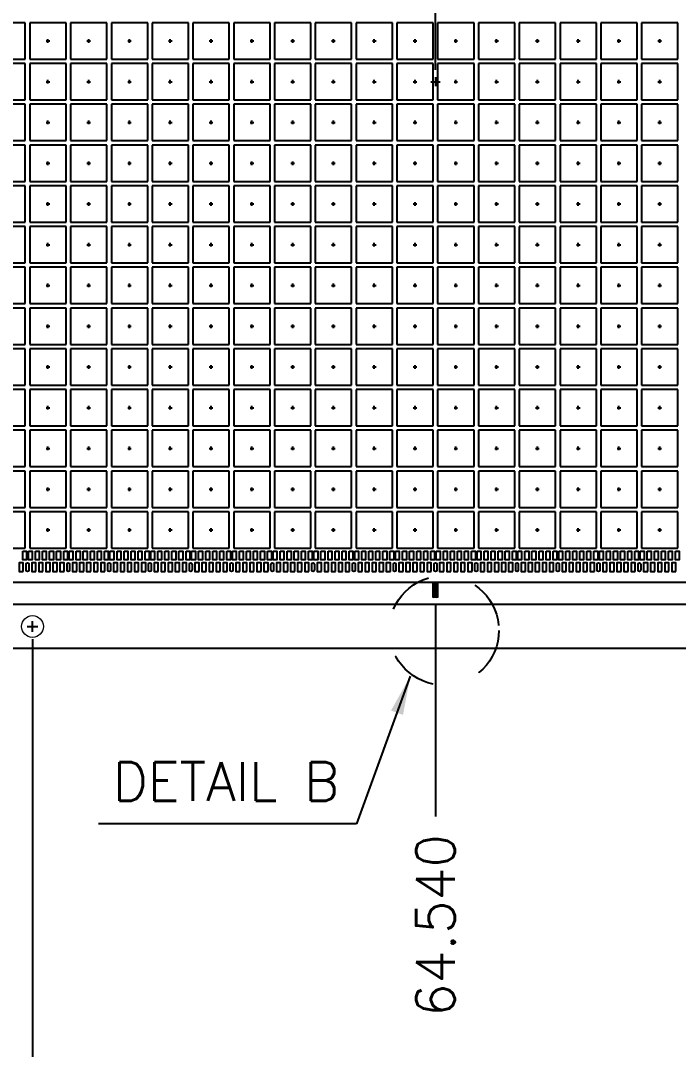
# Model space of a CAD drawing. Header units: millimetres. Extents: x 391.1 to 402, y 88.4 to 94.9.
# Drawn here: x 393.57 to 394.927, y 90.671 to 92.796 of the extents above; entities that cross this region are included whole.
import ezdxf
from ezdxf.enums import TextEntityAlignment as Align

# ---------------------------------------------------------------- set-up
doc = ezdxf.new("R2010")
doc.units = ezdxf.units.MM
doc.header["$LTSCALE"] = 0.5
doc.header["$PDMODE"] = 98
for name, pattern in [('CENTER', [50.8, 31.75, -6.35, 6.35, -6.35]), ('HIDDEN', [0.375, 0.25, -0.125]), ('PHANTOM2', [31.75, 15.875, -3.175, 3.175, -3.175, 3.175, -3.175])]:
    doc.linetypes.add(name, pattern=pattern)
for name, color, linetype in [('1D', 4, 'Continuous'), ('CEN', 2, 'CENTER'), ('DIM', 3, 'Continuous'), ('MOLD', 6, 'Continuous'), ('PKG', 1, 'PHANTOM2')]:
    doc.layers.add(name, color=color, linetype=linetype)
doc.styles.add('SIMPLEX', font='simplex.shx', dxfattribs={"bigfont": 'AllInOneBig.shx'})
doc.dimstyles.new('SHEET1', dxfattribs={"dimtxt": 0.08, "dimasz": 0.08, "dimexe": 0.015, "dimexo": 0.015, "dimgap": 0.027, "dimtad": 1, "dimdec": 3, "dimlfac": 33.333333, "dimrnd": 0.0005, "dimzin": 1, "dimtxsty": 'SIMPLEX', "dimcen": 0.1905, "dimclrd": 256, "dimclre": 256, "dimclrt": 256, "dimazin": 3, "dimtp": 0.03, "dimtm": 0.05, "dimtfac": 0.8, "dimtdec": 3, "dimtmove": 0, "dimatfit": 3, "dimfxl": 0.05, "dimtzin": 4, "dimlwd": -1, "dimlwe": -1})

# ---------------------------------------------------------------- blocks, each defined once
blk = doc.blocks.new('*D122')
at = {"layer": 'Defpoints', "color": 0, "ltscale": 0.1, "transparency": 16777216}
for p in [(394.4261, 94.4184), (394.4261, 92.6789), (396.3623, 92.6694)]:
    blk.add_point(p, dxfattribs=at)
at = {"layer": 'DIM', "ltscale": 0.1, "transparency": 16777216}
blk.add_line((394.4261, 92.6939), (394.4261, 94.4184), dxfattribs=at)
at = {"layer": 'DIM', "ltscale": 0.1, "transparency": 16777216, "insert": (394.4261, 94.6435), "char_height": 0.08, "attachment_point": 5, "rotation": 90, "style": 'SIMPLEX'}
blk.add_mtext('\\A1;64.540', dxfattribs=at)
blk = doc.blocks.new('*D137')
at = {"layer": 'Defpoints', "color": 0, "ltscale": 0.1, "transparency": 16777216}
for p in [(396.3623, 92.6694), (392.7023, 91.5331), (392.7023, 91.1521)]:
    blk.add_point(p, dxfattribs=at)
at = {"layer": 'DIM', "ltscale": 0.1, "transparency": 16777216}
blk.add_line((392.7023, 91.5181), (392.7023, 91.1521), dxfattribs=at)
at = {"layer": 'DIM', "ltscale": 0.1, "transparency": 16777216, "insert": (392.7023, 90.8965), "char_height": 0.08, "attachment_point": 5, "rotation": 90, "style": 'SIMPLEX'}
blk.add_mtext('\\A1;122.000', dxfattribs=at)
blk = doc.blocks.new('*D138')
at = {"layer": 'Defpoints', "color": 0, "ltscale": 0.1, "transparency": 16777216}
for p in [(396.3623, 92.6694), (392.6589, 91.6044), (392.6019, 91.1521)]:
    blk.add_point(p, dxfattribs=at)
at = {"layer": 'DIM', "ltscale": 0.1, "transparency": 16777216}
for p, q in [((392.6589, 91.5894), (392.6589, 91.4444)), ((392.6589, 91.4444), (392.6019, 91.3121)), ((392.6019, 91.3121), (392.6019, 91.1521))]:
    blk.add_line(p, q, dxfattribs=at)
at = {"layer": 'DIM', "ltscale": 0.1, "transparency": 16777216, "insert": (392.6019, 90.8965), "char_height": 0.08, "attachment_point": 5, "rotation": 90, "style": 'SIMPLEX'}
blk.add_mtext('\\A1;123.445', dxfattribs=at)
blk = doc.blocks.new('*D161')
at = {"layer": 'Defpoints', "color": 0, "ltscale": 0.1, "transparency": 16777216}
for p in [(396.3623, 92.6693), (394.4261, 91.6044), (394.4261, 91.152)]:
    blk.add_point(p, dxfattribs=at)
at = {"layer": 'DIM', "ltscale": 0.1, "transparency": 16777216}
blk.add_line((394.4261, 91.5894), (394.4261, 91.152), dxfattribs=at)
at = {"layer": 'DIM', "ltscale": 0.1, "transparency": 16777216, "insert": (394.4261, 90.9269), "char_height": 0.08, "attachment_point": 5, "rotation": 90, "style": 'SIMPLEX'}
blk.add_mtext('\\A1;64.540', dxfattribs=at)
blk = doc.blocks.new('*D139')
at = {"layer": 'Defpoints', "color": 0, "ltscale": 0.1, "transparency": 16777216}
for p in [(393.5948, 91.5331), (399.1298, 91.5331), (399.1298, 90.4342)]:
    blk.add_point(p, dxfattribs=at)
at = {"layer": 'DIM', "ltscale": 0.1, "transparency": 16777216}
for p, q in [((393.5948, 91.5181), (393.5948, 90.4192)), ((399.1298, 91.5181), (399.1298, 90.4192)), ((393.6748, 90.4342), (395.4453, 90.4342)), ((399.0498, 90.4342), (397.2793, 90.4342))]:
    blk.add_line(p, q, dxfattribs=at)
for points in [[(393.6748, 90.4475), (393.6748, 90.4208), (393.5948, 90.4342)], [(399.0498, 90.4475), (399.0498, 90.4208), (399.1298, 90.4342)]]:
    blk.add_solid(points, dxfattribs=at)
at = {"layer": 'DIM', "ltscale": 0.1, "transparency": 16777216, "insert": (396.3623, 90.4342), "char_height": 0.08, "attachment_point": 5, "style": 'SIMPLEX'}
blk.add_mtext('\\A1;(61.500{\\H0.05;%%p0.025}X3=)184.500\\H0.05;%%p0.050', dxfattribs=at)
blk = doc.blocks.new('*U101')
at = {"layer": 'CEN', "ltscale": 0.005}
for p, q in [((-0.00375, 0), (0.00375, 0)), ((0, -0.00375), (0, 0.00375))]:
    blk.add_line(p, q, dxfattribs=at)
at = {"layer": 'PKG', "ltscale": 0.05}
blk.add_lwpolyline([(-0.0375, -0.0375), (0.0375, -0.0375), (0.0375, 0.0375), (-0.0375, 0.0375)], close=True, dxfattribs=at)
blk = doc.blocks.new('*U102')
at = {"color": 0, "linetype": 'ByBlock', "lineweight": -2, "transparency": 16777216}
for p in [(0.8415, 1.0098), (0.92565, 1.0098), (1.0098, 1.0098), (1.09395, 1.0098), (1.1781, 1.0098), (1.26225, 1.0098), (1.3464, 1.0098), (1.43055, 1.0098), (1.5147, 1.0098), (1.59885, 1.0098), (1.683, 1.0098), (1.76715, 1.0098), (1.8513, 1.0098), (1.93545, 1.0098), (2.0196, 1.0098), (2.10375, 1.0098), (2.1879, 1.0098), (0.8415, 0.92565), (0.92565, 0.92565), (1.0098, 0.92565), (1.09395, 0.92565), (1.1781, 0.92565), (1.26225, 0.92565), (1.3464, 0.92565), (1.43055, 0.92565), (1.5147, 0.92565), (1.59885, 0.92565), (1.683, 0.92565), (1.76715, 0.92565), (1.8513, 0.92565), (1.93545, 0.92565), (2.0196, 0.92565), (2.10375, 0.92565), (2.1879, 0.92565), (0.8415, 0.8415), (0.92565, 0.8415), (1.0098, 0.8415), (1.09395, 0.8415), (1.1781, 0.8415), (1.26225, 0.8415), (1.3464, 0.8415), (1.43055, 0.8415), (1.5147, 0.8415), (1.59885, 0.8415), (1.683, 0.8415), (1.76715, 0.8415), (1.8513, 0.8415), (1.93545, 0.8415), (2.0196, 0.8415), (2.10375, 0.8415), (2.1879, 0.8415), (0.8415, 0.75735), (0.92565, 0.75735), (1.0098, 0.75735), (1.09395, 0.75735), (1.1781, 0.75735), (1.26225, 0.75735), (1.3464, 0.75735), (1.43055, 0.75735), (1.5147, 0.75735), (1.59885, 0.75735), (1.683, 0.75735), (1.76715, 0.75735), (1.8513, 0.75735), (1.93545, 0.75735), (2.0196, 0.75735), (2.10375, 0.75735), (2.1879, 0.75735), (0.8415, 0.6732), (0.92565, 0.6732), (1.0098, 0.6732), (1.09395, 0.6732), (1.1781, 0.6732), (1.26225, 0.6732), (1.3464, 0.6732), (1.43055, 0.6732), (1.5147, 0.6732), (1.59885, 0.6732), (1.683, 0.6732), (1.76715, 0.6732), (1.8513, 0.6732), (1.93545, 0.6732), (2.0196, 0.6732), (2.10375, 0.6732), (2.1879, 0.6732), (0.8415, 0.58905), (0.92565, 0.58905), (1.0098, 0.58905), (1.09395, 0.58905), (1.1781, 0.58905), (1.26225, 0.58905), (1.3464, 0.58905), (1.43055, 0.58905), (1.5147, 0.58905), (1.59885, 0.58905), (1.683, 0.58905), (1.76715, 0.58905), (1.8513, 0.58905), (1.93545, 0.58905), (2.0196, 0.58905), (2.10375, 0.58905), (2.1879, 0.58905), (0.8415, 0.5049), (0.92565, 0.5049), (1.0098, 0.5049), (1.09395, 0.5049), (1.1781, 0.5049), (1.26225, 0.5049), (1.3464, 0.5049), (1.43055, 0.5049), (1.5147, 0.5049), (1.59885, 0.5049), (1.683, 0.5049), (1.76715, 0.5049), (1.8513, 0.5049), (1.93545, 0.5049), (2.0196, 0.5049), (2.10375, 0.5049), (2.1879, 0.5049), (0.8415, 0.42075), (0.92565, 0.42075), (1.0098, 0.42075), (1.09395, 0.42075), (1.1781, 0.42075), (1.26225, 0.42075), (1.3464, 0.42075), (1.43055, 0.42075), (1.5147, 0.42075), (1.59885, 0.42075), (1.683, 0.42075), (1.76715, 0.42075), (1.8513, 0.42075), (1.93545, 0.42075), (2.0196, 0.42075), (2.10375, 0.42075), (2.1879, 0.42075), (0.8415, 0.3366), (0.92565, 0.3366), (1.0098, 0.3366), (1.09395, 0.3366), (1.1781, 0.3366), (1.26225, 0.3366), (1.3464, 0.3366), (1.43055, 0.3366), (1.5147, 0.3366), (1.59885, 0.3366), (1.683, 0.3366), (1.76715, 0.3366), (1.8513, 0.3366), (1.93545, 0.3366), (2.0196, 0.3366), (2.10375, 0.3366), (2.1879, 0.3366), (0.8415, 0.25245), (0.92565, 0.25245), (1.0098, 0.25245), (1.09395, 0.25245), (1.1781, 0.25245), (1.26225, 0.25245), (1.3464, 0.25245), (1.43055, 0.25245), (1.5147, 0.25245), (1.59885, 0.25245), (1.683, 0.25245), (1.76715, 0.25245), (1.8513, 0.25245), (1.93545, 0.25245), (2.0196, 0.25245), (2.10375, 0.25245), (2.1879, 0.25245), (0.8415, 0.1683), (0.92565, 0.1683), (1.0098, 0.1683), (1.09395, 0.1683), (1.1781, 0.1683), (1.26225, 0.1683), (1.3464, 0.1683), (1.43055, 0.1683), (1.5147, 0.1683), (1.59885, 0.1683), (1.683, 0.1683), (1.76715, 0.1683), (1.8513, 0.1683), (1.93545, 0.1683), (2.0196, 0.1683), (2.10375, 0.1683), (2.1879, 0.1683), (0.8415, 0.08415), (0.92565, 0.08415), (1.0098, 0.08415), (1.09395, 0.08415), (1.1781, 0.08415), (1.26225, 0.08415), (1.3464, 0.08415), (1.43055, 0.08415), (1.5147, 0.08415), (1.59885, 0.08415), (1.683, 0.08415), (1.76715, 0.08415), (1.8513, 0.08415), (1.93545, 0.08415), (2.0196, 0.08415), (2.10375, 0.08415), (2.1879, 0.08415), (0.8415, 0), (0.92565, 0), (1.0098, 0), (1.09395, 0), (1.1781, 0), (1.26225, 0), (1.3464, 0), (1.43055, 0), (1.5147, 0), (1.59885, 0), (1.683, 0), (1.76715, 0), (1.8513, 0), (1.93545, 0), (2.0196, 0), (2.10375, 0), (2.1879, 0)]:
    blk.add_blockref('*U101', p, dxfattribs=at)

msp = doc.modelspace()

# ---------------------------------------------------------------- hatches: boundary and pattern name
at = {"ltscale": 0.1}
h = msp.add_hatch(dxfattribs=at)
h.set_pattern_fill('ANSI31', color=256, scale=0.001, style=0)
h.set_pattern_definition([(45, (398.042251, 92.6693945), (-0.002245064, 0.002245064), [])])
h.paths.add_polyline_path([(394.431301, 91.620145), (394.420801, 91.620145), (394.420801, 91.61878, 0.00912032), (394.431301, 91.612999)])
h.paths.add_polyline_path([(394.431301, 91.634395), (394.420801, 91.634395), (394.420801, 91.627377), (394.431301, 91.627377)])
h.paths.add_polyline_path([(394.431301, 91.627377), (394.420801, 91.627377), (394.420801, 91.620145), (394.431301, 91.620145)])
h.paths.add_polyline_path([(394.420801, 91.61878), (394.420801, 91.604395), (394.431301, 91.604395), (394.431301, 91.612999, -0.00912032)])

# ---------------------------------------------------------------- linework, layer by layer
at = {"color": 3, "ltscale": 0.1}
for p, q in [((394.426051, 92.678855), (394.426051, 92.659934)), ((394.41659, 92.669395), (394.435512, 92.669395))]:
    msp.add_line(p, q, dxfattribs=at)
at = {"color": 1, "ltscale": 0.1}
for p, q in [((393.583501, 91.544395), (393.606001, 91.544395)), ((393.594751, 91.533145), (393.594751, 91.555645))]:
    msp.add_line(p, q, dxfattribs=at)
at = {"ltscale": 0.3}
msp.add_line((392.525251, 91.499395), (400.199251, 91.499395), dxfattribs=at)
at = {"color": 2, "linetype": 'HIDDEN', "lineweight": 0}
msp.add_lwpolyline([(392.507251, 93.749395), (400.217251, 93.749395), (400.217251, 91.589395), (392.507251, 91.589395)], close=True, dxfattribs=at)
at = {"ltscale": 0.1}
for points in [[(393.574951, 91.69987), (393.582751, 91.69987), (393.582751, 91.68187), (393.574951, 91.68187)], [(393.586351, 91.69987), (393.594151, 91.69987), (393.594151, 91.68187), (393.586351, 91.68187)], [(393.600901, 91.69987), (393.608701, 91.69987), (393.608701, 91.68187), (393.600901, 91.68187)], [(393.615451, 91.69987), (393.623251, 91.69987), (393.623251, 91.68187), (393.615451, 91.68187)], [(393.630001, 91.69987), (393.637801, 91.69987), (393.637801, 91.68187), (393.630001, 91.68187)], [(393.644551, 91.69987), (393.652351, 91.69987), (393.652351, 91.68187), (393.644551, 91.68187)], [(393.659101, 91.69987), (393.666901, 91.69987), (393.666901, 91.68187), (393.659101, 91.68187)], [(393.670501, 91.69987), (393.678301, 91.69987), (393.678301, 91.68187), (393.670501, 91.68187)], [(393.685051, 91.69987), (393.692851, 91.69987), (393.692851, 91.68187), (393.685051, 91.68187)], [(393.699601, 91.69987), (393.707401, 91.69987), (393.707401, 91.68187), (393.699601, 91.68187)], [(393.714151, 91.69987), (393.721951, 91.69987), (393.721951, 91.68187), (393.714151, 91.68187)], [(393.728701, 91.69987), (393.736501, 91.69987), (393.736501, 91.68187), (393.728701, 91.68187)], [(393.743251, 91.69987), (393.751051, 91.69987), (393.751051, 91.68187), (393.743251, 91.68187)], [(393.754651, 91.69987), (393.762451, 91.69987), (393.762451, 91.68187), (393.754651, 91.68187)], [(393.769201, 91.69987), (393.777001, 91.69987), (393.777001, 91.68187), (393.769201, 91.68187)], [(393.783751, 91.69987), (393.791551, 91.69987), (393.791551, 91.68187), (393.783751, 91.68187)], [(393.798301, 91.69987), (393.806101, 91.69987), (393.806101, 91.68187), (393.798301, 91.68187)], [(393.812851, 91.69987), (393.820651, 91.69987), (393.820651, 91.68187), (393.812851, 91.68187)], [(393.827401, 91.69987), (393.835201, 91.69987), (393.835201, 91.68187), (393.827401, 91.68187)], [(393.838801, 91.69987), (393.846601, 91.69987), (393.846601, 91.68187), (393.838801, 91.68187)], [(393.853351, 91.69987), (393.861151, 91.69987), (393.861151, 91.68187), (393.853351, 91.68187)], [(393.867901, 91.69987), (393.875701, 91.69987), (393.875701, 91.68187), (393.867901, 91.68187)], [(393.882451, 91.69987), (393.890251, 91.69987), (393.890251, 91.68187), (393.882451, 91.68187)], [(393.897001, 91.69987), (393.904801, 91.69987), (393.904801, 91.68187), (393.897001, 91.68187)], [(393.911551, 91.69987), (393.919351, 91.69987), (393.919351, 91.68187), (393.911551, 91.68187)], [(393.922951, 91.69987), (393.930751, 91.69987), (393.930751, 91.68187), (393.922951, 91.68187)], [(393.937501, 91.69987), (393.945301, 91.69987), (393.945301, 91.68187), (393.937501, 91.68187)], [(393.952051, 91.69987), (393.959851, 91.69987), (393.959851, 91.68187), (393.952051, 91.68187)], [(393.966601, 91.69987), (393.974401, 91.69987), (393.974401, 91.68187), (393.966601, 91.68187)], [(393.981151, 91.69987), (393.988951, 91.69987), (393.988951, 91.68187), (393.981151, 91.68187)], [(393.995701, 91.69987), (394.003501, 91.69987), (394.003501, 91.68187), (393.995701, 91.68187)], [(394.007101, 91.69987), (394.014901, 91.69987), (394.014901, 91.68187), (394.007101, 91.68187)], [(394.021651, 91.69987), (394.029451, 91.69987), (394.029451, 91.68187), (394.021651, 91.68187)], [(394.036201, 91.69987), (394.044001, 91.69987), (394.044001, 91.68187), (394.036201, 91.68187)], [(394.050751, 91.69987), (394.058551, 91.69987), (394.058551, 91.68187), (394.050751, 91.68187)], [(394.065301, 91.69987), (394.073101, 91.69987), (394.073101, 91.68187), (394.065301, 91.68187)], [(394.079851, 91.69987), (394.087651, 91.69987), (394.087651, 91.68187), (394.079851, 91.68187)], [(394.091251, 91.69987), (394.099051, 91.69987), (394.099051, 91.68187), (394.091251, 91.68187)], [(394.105801, 91.69987), (394.113601, 91.69987), (394.113601, 91.68187), (394.105801, 91.68187)], [(394.120351, 91.69987), (394.128151, 91.69987), (394.128151, 91.68187), (394.120351, 91.68187)], [(394.134901, 91.69987), (394.142701, 91.69987), (394.142701, 91.68187), (394.134901, 91.68187)], [(394.149451, 91.69987), (394.157251, 91.69987), (394.157251, 91.68187), (394.149451, 91.68187)], [(394.164001, 91.69987), (394.171801, 91.69987), (394.171801, 91.68187), (394.164001, 91.68187)], [(394.175401, 91.69987), (394.183201, 91.69987), (394.183201, 91.68187), (394.175401, 91.68187)], [(394.189951, 91.69987), (394.197751, 91.69987), (394.197751, 91.68187), (394.189951, 91.68187)], [(394.204501, 91.69987), (394.212301, 91.69987), (394.212301, 91.68187), (394.204501, 91.68187)], [(394.219051, 91.69987), (394.226851, 91.69987), (394.226851, 91.68187), (394.219051, 91.68187)], [(394.233601, 91.69987), (394.241401, 91.69987), (394.241401, 91.68187), (394.233601, 91.68187)], [(394.248151, 91.69987), (394.255951, 91.69987), (394.255951, 91.68187), (394.248151, 91.68187)], [(394.259551, 91.69987), (394.267351, 91.69987), (394.267351, 91.68187), (394.259551, 91.68187)], [(394.274101, 91.69987), (394.281901, 91.69987), (394.281901, 91.68187), (394.274101, 91.68187)], [(394.288651, 91.69987), (394.296451, 91.69987), (394.296451, 91.68187), (394.288651, 91.68187)], [(394.303201, 91.69987), (394.311001, 91.69987), (394.311001, 91.68187), (394.303201, 91.68187)], [(394.317751, 91.69987), (394.325551, 91.69987), (394.325551, 91.68187), (394.317751, 91.68187)], [(394.332301, 91.69987), (394.340101, 91.69987), (394.340101, 91.68187), (394.332301, 91.68187)], [(394.343701, 91.69987), (394.351501, 91.69987), (394.351501, 91.68187), (394.343701, 91.68187)], [(394.358251, 91.69987), (394.366051, 91.69987), (394.366051, 91.68187), (394.358251, 91.68187)], [(394.372801, 91.69987), (394.380601, 91.69987), (394.380601, 91.68187), (394.372801, 91.68187)], [(394.387351, 91.69987), (394.395151, 91.69987), (394.395151, 91.68187), (394.387351, 91.68187)], [(394.401901, 91.69987), (394.409701, 91.69987), (394.409701, 91.68187), (394.401901, 91.68187)], [(394.416451, 91.69987), (394.424251, 91.69987), (394.424251, 91.68187), (394.416451, 91.68187)], [(394.427851, 91.69987), (394.435651, 91.69987), (394.435651, 91.68187), (394.427851, 91.68187)], [(394.442401, 91.69987), (394.450201, 91.69987), (394.450201, 91.68187), (394.442401, 91.68187)], [(394.456951, 91.69987), (394.464751, 91.69987), (394.464751, 91.68187), (394.456951, 91.68187)], [(394.471501, 91.69987), (394.479301, 91.69987), (394.479301, 91.68187), (394.471501, 91.68187)], [(394.486051, 91.69987), (394.493851, 91.69987), (394.493851, 91.68187), (394.486051, 91.68187)], [(394.500601, 91.69987), (394.508401, 91.69987), (394.508401, 91.68187), (394.500601, 91.68187)], [(394.512001, 91.69987), (394.519801, 91.69987), (394.519801, 91.68187), (394.512001, 91.68187)], [(394.526551, 91.69987), (394.534351, 91.69987), (394.534351, 91.68187), (394.526551, 91.68187)], [(394.541101, 91.69987), (394.548901, 91.69987), (394.548901, 91.68187), (394.541101, 91.68187)], [(394.555651, 91.69987), (394.563451, 91.69987), (394.563451, 91.68187), (394.555651, 91.68187)], [(394.570201, 91.69987), (394.578001, 91.69987), (394.578001, 91.68187), (394.570201, 91.68187)], [(394.584751, 91.69987), (394.592551, 91.69987), (394.592551, 91.68187), (394.584751, 91.68187)], [(394.596151, 91.69987), (394.603951, 91.69987), (394.603951, 91.68187), (394.596151, 91.68187)], [(394.610701, 91.69987), (394.618501, 91.69987), (394.618501, 91.68187), (394.610701, 91.68187)], [(394.625251, 91.69987), (394.633051, 91.69987), (394.633051, 91.68187), (394.625251, 91.68187)], [(394.639801, 91.69987), (394.647601, 91.69987), (394.647601, 91.68187), (394.639801, 91.68187)], [(394.654351, 91.69987), (394.662151, 91.69987), (394.662151, 91.68187), (394.654351, 91.68187)], [(394.668901, 91.69987), (394.676701, 91.69987), (394.676701, 91.68187), (394.668901, 91.68187)], [(394.680301, 91.69987), (394.688101, 91.69987), (394.688101, 91.68187), (394.680301, 91.68187)], [(394.694851, 91.69987), (394.702651, 91.69987), (394.702651, 91.68187), (394.694851, 91.68187)], [(394.709401, 91.69987), (394.717201, 91.69987), (394.717201, 91.68187), (394.709401, 91.68187)], [(394.723951, 91.69987), (394.731751, 91.69987), (394.731751, 91.68187), (394.723951, 91.68187)], [(394.738501, 91.69987), (394.746301, 91.69987), (394.746301, 91.68187), (394.738501, 91.68187)], [(394.753051, 91.69987), (394.760851, 91.69987), (394.760851, 91.68187), (394.753051, 91.68187)], [(394.764451, 91.69987), (394.772251, 91.69987), (394.772251, 91.68187), (394.764451, 91.68187)], [(394.779001, 91.69987), (394.786801, 91.69987), (394.786801, 91.68187), (394.779001, 91.68187)], [(394.793551, 91.69987), (394.801351, 91.69987), (394.801351, 91.68187), (394.793551, 91.68187)], [(394.808101, 91.69987), (394.815901, 91.69987), (394.815901, 91.68187), (394.808101, 91.68187)], [(394.822651, 91.69987), (394.830451, 91.69987), (394.830451, 91.68187), (394.822651, 91.68187)], [(394.837201, 91.69987), (394.845001, 91.69987), (394.845001, 91.68187), (394.837201, 91.68187)], [(394.848601, 91.69987), (394.856401, 91.69987), (394.856401, 91.68187), (394.848601, 91.68187)], [(394.863151, 91.69987), (394.870951, 91.69987), (394.870951, 91.68187), (394.863151, 91.68187)], [(394.877701, 91.69987), (394.885501, 91.69987), (394.885501, 91.68187), (394.877701, 91.68187)], [(394.892251, 91.69987), (394.900051, 91.69987), (394.900051, 91.68187), (394.892251, 91.68187)], [(394.906801, 91.69987), (394.914601, 91.69987), (394.914601, 91.68187), (394.906801, 91.68187)], [(394.921351, 91.69987), (394.929151, 91.69987), (394.929151, 91.68187), (394.921351, 91.68187)], [(393.575851, 91.65787), (393.575851, 91.67587), (393.567301, 91.67587), (393.567301, 91.65787)], [(393.601801, 91.65787), (393.601801, 91.67587), (393.593251, 91.67587), (393.593251, 91.65787)], [(393.616351, 91.65787), (393.616351, 91.67587), (393.607801, 91.67587), (393.607801, 91.65787)], [(393.630901, 91.65787), (393.630901, 91.67587), (393.622351, 91.67587), (393.622351, 91.65787)], [(393.645451, 91.65787), (393.645451, 91.67587), (393.636901, 91.67587), (393.636901, 91.65787)], [(393.660001, 91.65787), (393.660001, 91.67587), (393.651451, 91.67587), (393.651451, 91.65787)], [(393.685951, 91.65787), (393.685951, 91.67587), (393.677401, 91.67587), (393.677401, 91.65787)], [(393.700501, 91.65787), (393.700501, 91.67587), (393.691951, 91.67587), (393.691951, 91.65787)], [(393.715051, 91.65787), (393.715051, 91.67587), (393.706501, 91.67587), (393.706501, 91.65787)], [(393.729601, 91.65787), (393.729601, 91.67587), (393.721051, 91.67587), (393.721051, 91.65787)], [(393.744151, 91.65787), (393.744151, 91.67587), (393.735601, 91.67587), (393.735601, 91.65787)], [(393.770101, 91.65787), (393.770101, 91.67587), (393.761551, 91.67587), (393.761551, 91.65787)], [(393.784651, 91.65787), (393.784651, 91.67587), (393.776101, 91.67587), (393.776101, 91.65787)], [(393.799201, 91.65787), (393.799201, 91.67587), (393.790651, 91.67587), (393.790651, 91.65787)], [(393.813751, 91.65787), (393.813751, 91.67587), (393.805201, 91.67587), (393.805201, 91.65787)], [(393.828301, 91.65787), (393.828301, 91.67587), (393.819751, 91.67587), (393.819751, 91.65787)], [(393.854251, 91.65787), (393.854251, 91.67587), (393.845701, 91.67587), (393.845701, 91.65787)], [(393.868801, 91.65787), (393.868801, 91.67587), (393.860251, 91.67587), (393.860251, 91.65787)], [(393.883351, 91.65787), (393.883351, 91.67587), (393.874801, 91.67587), (393.874801, 91.65787)], [(393.897901, 91.65787), (393.897901, 91.67587), (393.889351, 91.67587), (393.889351, 91.65787)], [(393.912451, 91.65787), (393.912451, 91.67587), (393.903901, 91.67587), (393.903901, 91.65787)], [(393.938401, 91.65787), (393.938401, 91.67587), (393.929851, 91.67587), (393.929851, 91.65787)], [(393.952951, 91.65787), (393.952951, 91.67587), (393.944401, 91.67587), (393.944401, 91.65787)], [(393.967501, 91.65787), (393.967501, 91.67587), (393.958951, 91.67587), (393.958951, 91.65787)], [(393.982051, 91.65787), (393.982051, 91.67587), (393.973501, 91.67587), (393.973501, 91.65787)], [(393.996601, 91.65787), (393.996601, 91.67587), (393.988051, 91.67587), (393.988051, 91.65787)], [(394.022551, 91.65787), (394.022551, 91.67587), (394.014001, 91.67587), (394.014001, 91.65787)], [(394.037101, 91.65787), (394.037101, 91.67587), (394.028551, 91.67587), (394.028551, 91.65787)], [(394.051651, 91.65787), (394.051651, 91.67587), (394.043101, 91.67587), (394.043101, 91.65787)], [(394.066201, 91.65787), (394.066201, 91.67587), (394.057651, 91.67587), (394.057651, 91.65787)], [(394.080751, 91.65787), (394.080751, 91.67587), (394.072201, 91.67587), (394.072201, 91.65787)], [(394.106701, 91.65787), (394.106701, 91.67587), (394.098151, 91.67587), (394.098151, 91.65787)], [(394.121251, 91.65787), (394.121251, 91.67587), (394.112701, 91.67587), (394.112701, 91.65787)], [(394.135801, 91.65787), (394.135801, 91.67587), (394.127251, 91.67587), (394.127251, 91.65787)], [(394.150351, 91.65787), (394.150351, 91.67587), (394.141801, 91.67587), (394.141801, 91.65787)], [(394.164901, 91.65787), (394.164901, 91.67587), (394.156351, 91.67587), (394.156351, 91.65787)], [(394.190851, 91.65787), (394.190851, 91.67587), (394.182301, 91.67587), (394.182301, 91.65787)], [(394.205401, 91.65787), (394.205401, 91.67587), (394.196851, 91.67587), (394.196851, 91.65787)], [(394.219951, 91.65787), (394.219951, 91.67587), (394.211401, 91.67587), (394.211401, 91.65787)], [(394.234501, 91.65787), (394.234501, 91.67587), (394.225951, 91.67587), (394.225951, 91.65787)], [(394.249051, 91.65787), (394.249051, 91.67587), (394.240501, 91.67587), (394.240501, 91.65787)], [(394.275001, 91.65787), (394.275001, 91.67587), (394.266451, 91.67587), (394.266451, 91.65787)], [(394.289551, 91.65787), (394.289551, 91.67587), (394.281001, 91.67587), (394.281001, 91.65787)], [(394.304101, 91.65787), (394.304101, 91.67587), (394.295551, 91.67587), (394.295551, 91.65787)], [(394.318651, 91.65787), (394.318651, 91.67587), (394.310101, 91.67587), (394.310101, 91.65787)], [(394.333201, 91.65787), (394.333201, 91.67587), (394.324651, 91.67587), (394.324651, 91.65787)], [(394.359151, 91.65787), (394.359151, 91.67587), (394.350601, 91.67587), (394.350601, 91.65787)], [(394.373701, 91.65787), (394.373701, 91.67587), (394.365151, 91.67587), (394.365151, 91.65787)], [(394.388251, 91.65787), (394.388251, 91.67587), (394.379701, 91.67587), (394.379701, 91.65787)], [(394.402801, 91.65787), (394.402801, 91.67587), (394.394251, 91.67587), (394.394251, 91.65787)], [(394.417351, 91.65787), (394.417351, 91.67587), (394.408801, 91.67587), (394.408801, 91.65787)], [(394.443301, 91.65787), (394.443301, 91.67587), (394.434751, 91.67587), (394.434751, 91.65787)], [(394.457851, 91.65787), (394.457851, 91.67587), (394.449301, 91.67587), (394.449301, 91.65787)], [(394.472401, 91.65787), (394.472401, 91.67587), (394.463851, 91.67587), (394.463851, 91.65787)], [(394.486951, 91.65787), (394.486951, 91.67587), (394.478401, 91.67587), (394.478401, 91.65787)], [(394.501501, 91.65787), (394.501501, 91.67587), (394.492951, 91.67587), (394.492951, 91.65787)], [(394.527451, 91.65787), (394.527451, 91.67587), (394.518901, 91.67587), (394.518901, 91.65787)], [(394.542001, 91.65787), (394.542001, 91.67587), (394.533451, 91.67587), (394.533451, 91.65787)], [(394.556551, 91.65787), (394.556551, 91.67587), (394.548001, 91.67587), (394.548001, 91.65787)], [(394.571101, 91.65787), (394.571101, 91.67587), (394.562551, 91.67587), (394.562551, 91.65787)], [(394.585651, 91.65787), (394.585651, 91.67587), (394.577101, 91.67587), (394.577101, 91.65787)], [(394.611601, 91.65787), (394.611601, 91.67587), (394.603051, 91.67587), (394.603051, 91.65787)], [(394.626151, 91.65787), (394.626151, 91.67587), (394.617601, 91.67587), (394.617601, 91.65787)], [(394.640701, 91.65787), (394.640701, 91.67587), (394.632151, 91.67587), (394.632151, 91.65787)], [(394.655251, 91.65787), (394.655251, 91.67587), (394.646701, 91.67587), (394.646701, 91.65787)], [(394.669801, 91.65787), (394.669801, 91.67587), (394.661251, 91.67587), (394.661251, 91.65787)], [(394.695751, 91.65787), (394.695751, 91.67587), (394.687201, 91.67587), (394.687201, 91.65787)], [(394.710301, 91.65787), (394.710301, 91.67587), (394.701751, 91.67587), (394.701751, 91.65787)], [(394.724851, 91.65787), (394.724851, 91.67587), (394.716301, 91.67587), (394.716301, 91.65787)], [(394.739401, 91.65787), (394.739401, 91.67587), (394.730851, 91.67587), (394.730851, 91.65787)], [(394.753951, 91.65787), (394.753951, 91.67587), (394.745401, 91.67587), (394.745401, 91.65787)], [(394.779901, 91.65787), (394.779901, 91.67587), (394.771351, 91.67587), (394.771351, 91.65787)], [(394.794451, 91.65787), (394.794451, 91.67587), (394.785901, 91.67587), (394.785901, 91.65787)], [(394.809001, 91.65787), (394.809001, 91.67587), (394.800451, 91.67587), (394.800451, 91.65787)], [(394.823551, 91.65787), (394.823551, 91.67587), (394.815001, 91.67587), (394.815001, 91.65787)], [(394.838101, 91.65787), (394.838101, 91.67587), (394.829551, 91.67587), (394.829551, 91.65787)], [(394.864051, 91.65787), (394.864051, 91.67587), (394.855501, 91.67587), (394.855501, 91.65787)], [(394.878601, 91.65787), (394.878601, 91.67587), (394.870051, 91.67587), (394.870051, 91.65787)], [(394.893151, 91.65787), (394.893151, 91.67587), (394.884601, 91.67587), (394.884601, 91.65787)], [(394.907701, 91.65787), (394.907701, 91.67587), (394.899151, 91.67587), (394.899151, 91.65787)], [(394.922251, 91.65787), (394.922251, 91.67587), (394.913701, 91.67587), (394.913701, 91.65787)]]:
    msp.add_lwpolyline(points, close=True, dxfattribs=at)
for points in [[(393.584551, 91.67587), (393.584551, 91.67587, -0.41421356), (393.587251, 91.67317), (393.587251, 91.66057, -0.41421356), (393.584551, 91.65787), (393.584551, 91.65787, -0.41421356), (393.581851, 91.66057), (393.581851, 91.67317, -0.41421356)], [(393.668701, 91.67587), (393.668701, 91.67587, -0.41421356), (393.671401, 91.67317), (393.671401, 91.66057, -0.41421356), (393.668701, 91.65787), (393.668701, 91.65787, -0.41421356), (393.666001, 91.66057), (393.666001, 91.67317, -0.41421356)], [(393.752851, 91.67587), (393.752851, 91.67587, -0.41421356), (393.755551, 91.67317), (393.755551, 91.66057, -0.41421356), (393.752851, 91.65787), (393.752851, 91.65787, -0.41421356), (393.750151, 91.66057), (393.750151, 91.67317, -0.41421356)], [(393.837001, 91.67587), (393.837001, 91.67587, -0.41421356), (393.839701, 91.67317), (393.839701, 91.66057, -0.41421356), (393.837001, 91.65787), (393.837001, 91.65787, -0.41421356), (393.834301, 91.66057), (393.834301, 91.67317, -0.41421356)], [(393.921151, 91.67587), (393.921151, 91.67587, -0.41421356), (393.923851, 91.67317), (393.923851, 91.66057, -0.41421356), (393.921151, 91.65787), (393.921151, 91.65787, -0.41421356), (393.918451, 91.66057), (393.918451, 91.67317, -0.41421356)], [(394.005301, 91.67587), (394.005301, 91.67587, -0.41421356), (394.008001, 91.67317), (394.008001, 91.66057, -0.41421356), (394.005301, 91.65787), (394.005301, 91.65787, -0.41421356), (394.002601, 91.66057), (394.002601, 91.67317, -0.41421356)], [(394.089451, 91.67587), (394.089451, 91.67587, -0.41421356), (394.092151, 91.67317), (394.092151, 91.66057, -0.41421356), (394.089451, 91.65787), (394.089451, 91.65787, -0.41421356), (394.086751, 91.66057), (394.086751, 91.67317, -0.41421356)], [(394.173601, 91.67587), (394.173601, 91.67587, -0.41421356), (394.176301, 91.67317), (394.176301, 91.66057, -0.41421356), (394.173601, 91.65787), (394.173601, 91.65787, -0.41421356), (394.170901, 91.66057), (394.170901, 91.67317, -0.41421356)], [(394.257751, 91.67587), (394.257751, 91.67587, -0.41421356), (394.260451, 91.67317), (394.260451, 91.66057, -0.41421356), (394.257751, 91.65787), (394.257751, 91.65787, -0.41421356), (394.255051, 91.66057), (394.255051, 91.67317, -0.41421356)], [(394.341901, 91.67587), (394.341901, 91.67587, -0.41421356), (394.344601, 91.67317), (394.344601, 91.66057, -0.41421356), (394.341901, 91.65787), (394.341901, 91.65787, -0.41421356), (394.339201, 91.66057), (394.339201, 91.67317, -0.41421356)], [(394.426051, 91.67587), (394.426051, 91.67587, -0.41421356), (394.428751, 91.67317), (394.428751, 91.66057, -0.41421356), (394.426051, 91.65787), (394.426051, 91.65787, -0.41421356), (394.423351, 91.66057), (394.423351, 91.67317, -0.41421356)], [(394.510201, 91.67587), (394.510201, 91.67587, -0.41421356), (394.512901, 91.67317), (394.512901, 91.66057, -0.41421356), (394.510201, 91.65787), (394.510201, 91.65787, -0.41421356), (394.507501, 91.66057), (394.507501, 91.67317, -0.41421356)], [(394.594351, 91.67587), (394.594351, 91.67587, -0.41421356), (394.597051, 91.67317), (394.597051, 91.66057, -0.41421356), (394.594351, 91.65787), (394.594351, 91.65787, -0.41421356), (394.591651, 91.66057), (394.591651, 91.67317, -0.41421356)], [(394.678501, 91.67587), (394.678501, 91.67587, -0.41421356), (394.681201, 91.67317), (394.681201, 91.66057, -0.41421356), (394.678501, 91.65787), (394.678501, 91.65787, -0.41421356), (394.675801, 91.66057), (394.675801, 91.67317, -0.41421356)], [(394.762651, 91.67587), (394.762651, 91.67587, -0.41421356), (394.765351, 91.67317), (394.765351, 91.66057, -0.41421356), (394.762651, 91.65787), (394.762651, 91.65787, -0.41421356), (394.759951, 91.66057), (394.759951, 91.67317, -0.41421356)], [(394.846801, 91.67587), (394.846801, 91.67587, -0.41421356), (394.849501, 91.67317), (394.849501, 91.66057, -0.41421356), (394.846801, 91.65787), (394.846801, 91.65787, -0.41421356), (394.844101, 91.66057), (394.844101, 91.67317, -0.41421356)]]:
    msp.add_lwpolyline(points, format="xyb", close=True, dxfattribs=at)
at = {"color": 6, "linetype": 'Continuous', "lineweight": 25}
msp.add_lwpolyline([(396.194852, 91.635145), (396.194852, 91.599145, -0.41421356), (396.185852, 91.590145), (392.666251, 91.590145, -0.41421356), (392.657251, 91.599145), (392.657251, 91.635145)], format="xyb", dxfattribs=at)
at = {"linetype": 'HIDDEN', "lineweight": 0}
msp.add_lwpolyline([(394.420801, 91.634395), (394.431301, 91.634395), (394.431301, 91.604395), (394.420801, 91.604395)], close=True, dxfattribs=at)
at = {"lineweight": 0, "ltscale": 0.1}
msp.add_circle((393.594751, 91.544395), 0.0225, dxfattribs=at)
at = {"layer": '1D', "color": 1, "linetype": 'HIDDEN', "ltscale": 0.5}
msp.add_circle((394.443826, 91.536406), 0.113084, dxfattribs=at)
at = {"layer": 'MOLD', "color": 6, "linetype": 'Continuous', "lineweight": 25}
msp.add_lwpolyline([(396.233831, 91.635145), (392.618272, 91.635145, -0.4144165), (392.588251, 91.665145), (392.588251, 91.730656, 0.29821663), (392.570251, 91.758151, -0.65465367), (392.570251, 91.840638, 0.29821663), (392.588251, 91.868133), (392.588251, 92.600656, 0.29821663), (392.570251, 92.628151, -0.65465367), (392.570251, 92.710638, 0.29821663), (392.588251, 92.738133), (392.588251, 93.470656, 0.29821663), (392.570251, 93.498151, -0.65465367), (392.570251, 93.580638, 0.29821663), (392.588251, 93.608133), (392.588251, 93.673645, -0.41421356), (392.618251, 93.703645), (396.233852, 93.703645, -0.41421356)], format="xyb", dxfattribs=at)

# ---------------------------------------------------------------- block references
msp.add_blockref('*U102', (392.700976, 91.743745))

# ---------------------------------------------------------------- texts
at = {"layer": '1D', "color": 4, "ltscale": 0.1, "style": 'SIMPLEX'}
msp.add_text('DETAIL B', height=0.08, dxfattribs=at).set_placement((393.994007, 91.184525), align=Align.CENTER)

# ---------------------------------------------------------------- dimensions: what is measured, and where the dimension line sits
at = {"layer": 'DIM', "ltscale": 0.1}
for feature_location, offset, origin, picture, middle in [((394.426051, 92.678855), (0, 1.739541), (396.362251, 92.669395), '*D122', (394.426051, 94.643492)), ((392.658901, 91.604395), (-0.057, -0.452292), (396.362251, 92.669395), '*D138', (392.601901, 90.896531)), ((392.702251, 91.533145), (0, -0.381042), (396.362251, 92.669395), '*D137', (392.702251, 90.896531)), ((394.426051, 91.604395), (0, -0.452368), (396.362251, 92.669318), '*D161', (394.426051, 90.926931))]:
    dim = msp.add_ordinate_dim(feature_location=feature_location, offset=offset, dtype=1, origin=origin, dimstyle='SHEET1', dxfattribs=at)
    dim.commit()
    dim.dimension.update_dxf_attribs({"geometry": picture, "text_midpoint": middle})
dim = msp.add_linear_dim(base=(399.129751, 90.434171), p1=(393.594751, 91.533145), p2=(399.129751, 91.533145), text='(61.500{\\H0.05;%%p0.025}X3=)<>\\H0.05;%%p0.050', dimstyle='SHEET1', dxfattribs=at)
dim.commit()
dim.dimension.update_dxf_attribs({"geometry": '*D139', "text_midpoint": (396.362251, 90.434171), "dimtype": 160})

# ---------------------------------------------------------------- leaders
at = {"layer": '1D', "color": 4, "ltscale": 0.1}
msp.add_leader([(394.374052, 91.441629), (394.263376, 91.136627), (393.73115, 91.136627)], dimstyle='SHEET1', dxfattribs=at)

doc.saveas('drawing.dxf')
